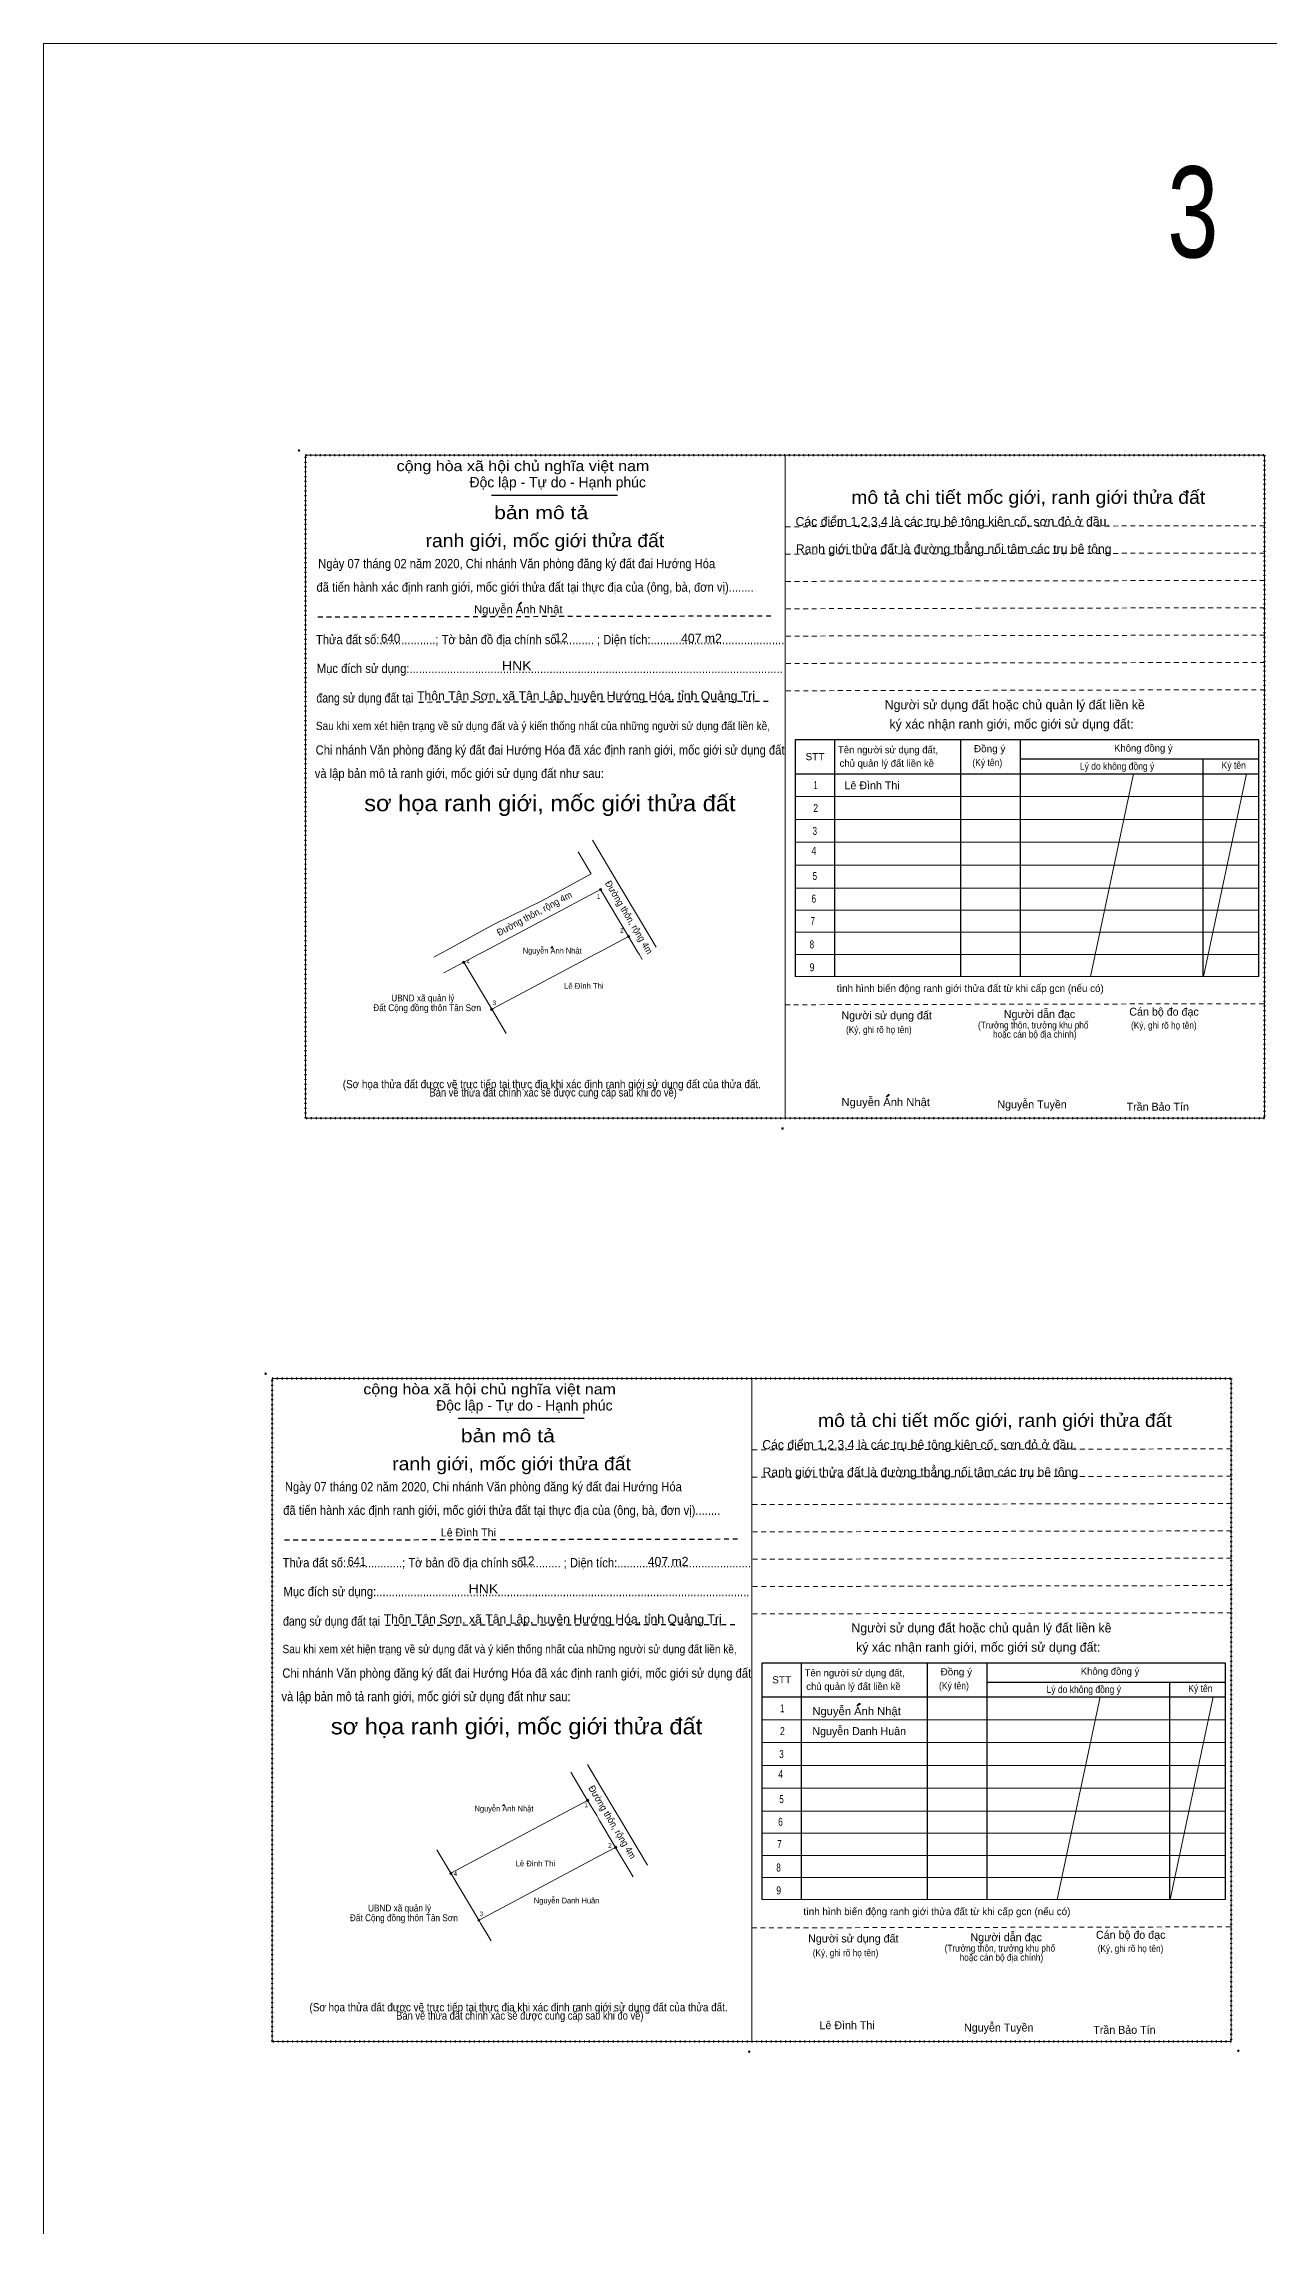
# Model space of a CAD drawing. Header units: metres. Extents: x 546991 to 548960, y 1836850 to 1838398.
# Drawn here: x 548467.9 to 548736.5, y 1837512.4 to 1837991.2 of the extents above; entities that cross this region are included whole.
import ezdxf
from ezdxf.enums import TextEntityAlignment as Align

# ---------------------------------------------------------------- set-up
doc = ezdxf.new("R2010")
doc.units = ezdxf.units.M
doc.header["$LTSCALE"] = 0.7
doc.header["$PDMODE"] = 32
doc.header["$PDSIZE"] = 0.35
doc.linetypes.add('DOTTED', pattern=[1.5, 0.3, -1.2])
doc.linetypes.add('SHORT_DASHED', pattern=[2.7, 1.5, -1.2])
for name, color, linetype, lineweight in [('1', 7, 'SHORT_DASHED', 13), ('10', 7, 'Continuous', 13), ('13', 7, 'Continuous', 13), ('2', 7, 'Continuous', 13), ('55', 7, 'Continuous', 13), ('63', 7, 'Continuous', 13)]:
    doc.layers.add(name, color=color, linetype=linetype, lineweight=lineweight)
doc.layers.add('16', color=7, linetype='Continuous')

msp = doc.modelspace()

# ---------------------------------------------------------------- hatches: boundary and pattern name
at = {"layer": '10'}
for points in [[(548579.21, 1837792.71), (548579.46, 1837792.87), (548579.49, 1837792.9), (548579.51, 1837792.93), (548579.52, 1837792.96), (548579.5, 1837792.99), (548579.48, 1837793.01), (548579.43, 1837793), (548579.39, 1837792.97), (548579.38, 1837792.96), (548579.14, 1837792.71)], [(548568.63, 1837604.44), (548568.88, 1837604.6), (548568.91, 1837604.63), (548568.93, 1837604.66), (548568.94, 1837604.69), (548568.92, 1837604.72), (548568.9, 1837604.74), (548568.85, 1837604.73), (548568.81, 1837604.7), (548568.8, 1837604.69), (548568.56, 1837604.44)]]:
    msp.add_hatch(color=256, dxfattribs=at).paths.add_polyline_path(points)
at = {"layer": '2'}
for points in [[(548572.15, 1837868.02), (548572.58, 1837868.31), (548572.65, 1837868.36), (548572.69, 1837868.42), (548572.7, 1837868.47), (548572.67, 1837868.53), (548572.62, 1837868.57), (548572.53, 1837868.54), (548572.47, 1837868.48), (548572.44, 1837868.46), (548572.02, 1837868.02)], [(548590.29, 1837805.55, 1), (548589.79, 1837805.55, 1)], [(548596.43, 1837795.24, 1), (548595.93, 1837795.24, 1)], [(548560.28, 1837789.58, 1), (548559.78, 1837789.58, 1)], [(548566.42, 1837779.27, 1), (548565.92, 1837779.27, 1)], [(548652.8, 1837760.05), (548653.23, 1837760.34), (548653.3, 1837760.39), (548653.34, 1837760.45), (548653.35, 1837760.5), (548653.32, 1837760.56), (548653.27, 1837760.6), (548653.18, 1837760.57), (548653.12, 1837760.51), (548653.09, 1837760.49), (548652.67, 1837760.05)], [(548646.4, 1837626.39), (548646.83, 1837626.68), (548646.9, 1837626.73), (548646.94, 1837626.79), (548646.95, 1837626.84), (548646.92, 1837626.9), (548646.87, 1837626.94), (548646.78, 1837626.91), (548646.72, 1837626.85), (548646.69, 1837626.83), (548646.27, 1837626.39)], [(548587.45, 1837605.65, 1), (548586.95, 1837605.65, 1)], [(548593.59, 1837595.34, 1), (548593.09, 1837595.34, 1)], [(548557.44, 1837589.68, 1), (548556.94, 1837589.68, 1)], [(548563.58, 1837579.37, 1), (548563.08, 1837579.37, 1)]]:
    msp.add_hatch(color=256, dxfattribs=at).paths.add_polyline_path(points)

# ---------------------------------------------------------------- linework, layer by layer
at = {"layer": '1'}
for p, q in [((548630.67, 1837885.16), (548735.86, 1837885.39)), ((548630.68, 1837879.16), (548735.87, 1837879.39)), ((548630.7, 1837873.16), (548735.89, 1837873.39)), ((548630.71, 1837867.16), (548735.9, 1837867.39)), ((548630.72, 1837861.16), (548735.91, 1837861.39)), ((548630.74, 1837855.16), (548735.93, 1837855.39)), ((548630.75, 1837849.16), (548735.94, 1837849.39)), ((548630.54, 1837780.26), (548735.73, 1837780.49)), ((548623.36, 1837682.58), (548728.55, 1837682.81)), ((548623.37, 1837676.58), (548728.56, 1837676.81)), ((548623.39, 1837670.58), (548728.58, 1837670.81)), ((548623.4, 1837664.58), (548728.59, 1837664.81)), ((548623.41, 1837658.58), (548728.6, 1837658.81)), ((548623.43, 1837652.58), (548728.62, 1837652.81)), ((548623.44, 1837646.58), (548728.63, 1837646.81)), ((548623.23, 1837577.68), (548728.42, 1837577.91))]:
    msp.add_line(p, q, dxfattribs=at)
at = {"layer": '1', "lineweight": 25}
for p, q in [((548528.05, 1837865.39), (548627.6, 1837865.61)), ((548550.16, 1837846.69), (548627.52, 1837846.86)), ((548520.74, 1837662.81), (548620.29, 1837663.03)), ((548542.85, 1837644.11), (548620.21, 1837644.28))]:
    msp.add_line(p, q, dxfattribs=at)
at = {"layer": '1', "linetype": 'DOTTED', "lineweight": 53}
for points in [[(548525.31, 1837900.84), (548735.68, 1837900.84), (548735.68, 1837755.35), (548525.31, 1837755.35)], [(548518, 1837698.26), (548728.37, 1837698.26), (548728.37, 1837552.77), (548518, 1837552.77)]]:
    msp.add_lwpolyline(points, close=True, dxfattribs=at)
at = {"layer": '10'}
for p, q in [((548577.47, 1837803.21), (548584.1, 1837806.85)), ((548584.1, 1837806.85), (548587.99, 1837808.99)), ((548566.68, 1837797.96), (548577.47, 1837803.21)), ((548556.16, 1837792.18), (548566.68, 1837797.96)), ((548598.78, 1837798.7), (548602.24, 1837792.88)), ((548554.65, 1837791.35), (548555.65, 1837791.9)), ((548555.65, 1837791.9), (548556.16, 1837792.18)), ((548596.18, 1837795.24), (548598.17, 1837791.9)), ((548553.49, 1837790.72), (548554.1, 1837791.05)), ((548554.1, 1837791.05), (548554.65, 1837791.35)), ((548598.78, 1837790.87), (548599.17, 1837790.21)), ((548587.17, 1837613.53), (548589.8, 1837609.11)), ((548587.2, 1837605.65), (548589.19, 1837602.31)), ((548589.8, 1837609.11), (548593.85, 1837602.31)), ((548589.8, 1837601.28), (548593.34, 1837595.34)), ((548593.85, 1837602.31), (548594.18, 1837601.76)), ((548594.18, 1837601.76), (548600.31, 1837591.46))]:
    msp.add_line(p, q, dxfattribs=at)
for points in [[(548588.25, 1837816.39), (548593.93, 1837806.85), (548598.78, 1837798.7)], [(548598.17, 1837791.9), (548598.5, 1837791.35), (548598.78, 1837790.87)], [(548589.19, 1837602.31), (548589.52, 1837601.76), (548589.8, 1837601.28)]]:
    msp.add_lwpolyline(points, dxfattribs=at)
for points in [[(548579.21, 1837792.71), (548579.46, 1837792.87), (548579.49, 1837792.9), (548579.51, 1837792.93), (548579.52, 1837792.96), (548579.5, 1837792.99), (548579.48, 1837793.01), (548579.43, 1837793), (548579.39, 1837792.97), (548579.38, 1837792.96), (548579.14, 1837792.71)], [(548568.63, 1837604.44), (548568.88, 1837604.6), (548568.91, 1837604.63), (548568.93, 1837604.66), (548568.94, 1837604.69), (548568.92, 1837604.72), (548568.9, 1837604.74), (548568.85, 1837604.73), (548568.81, 1837604.7), (548568.8, 1837604.69), (548568.56, 1837604.44)]]:
    msp.add_lwpolyline(points, close=True, dxfattribs=at)
at = {"layer": '13'}
for p, q in [((548706.91, 1837830.96), (548697.48, 1837786.48)), ((548731.74, 1837830.96), (548722.31, 1837786.48)), ((548699.6, 1837628.38), (548690.17, 1837583.9)), ((548724.43, 1837628.38), (548715, 1837583.9))]:
    msp.add_line(p, q, dxfattribs=at)
at = {"layer": '2', "lineweight": 25}
for p, q in [((548566.08, 1837892.1), (548593.73, 1837892.1)), ((548641.32, 1837838.38), (548641.32, 1837786.47)), ((548669, 1837838.38), (548669, 1837786.47)), ((548682.09, 1837838.38), (548682.09, 1837786.47)), ((548632.71, 1837830.96), (548734.45, 1837830.96)), ((548682.09, 1837834.19), (548734.45, 1837834.19)), ((548722.16, 1837834.19), (548722.16, 1837786.47)), ((548558.77, 1837689.52), (548586.42, 1837689.52)), ((548634.01, 1837635.8), (548634.01, 1837583.89)), ((548661.69, 1837635.8), (548661.69, 1837583.89)), ((548674.78, 1837635.8), (548674.78, 1837583.89)), ((548674.78, 1837631.61), (548727.14, 1837631.61)), ((548714.85, 1837631.61), (548714.85, 1837583.89)), ((548625.4, 1837628.38), (548727.14, 1837628.38))]:
    msp.add_line(p, q, dxfattribs=at)
at = {"layer": '2'}
for p, q in [((548632.71, 1837825.94), (548734.45, 1837825.94)), ((548632.71, 1837820.92), (548734.45, 1837820.92)), ((548632.71, 1837815.91), (548734.45, 1837815.91)), ((548632.71, 1837810.89), (548734.45, 1837810.89)), ((548632.71, 1837805.87), (548734.45, 1837805.87)), ((548632.71, 1837801.02), (548734.45, 1837801.02)), ((548632.71, 1837796.17), (548734.45, 1837796.17)), ((548632.71, 1837791.32), (548734.45, 1837791.32)), ((548632.71, 1837786.47), (548734.45, 1837786.47)), ((548625.4, 1837623.36), (548727.14, 1837623.36)), ((548625.4, 1837618.34), (548727.14, 1837618.34)), ((548625.4, 1837613.33), (548727.14, 1837613.33)), ((548625.4, 1837608.31), (548727.14, 1837608.31)), ((548625.4, 1837603.29), (548727.14, 1837603.29)), ((548625.4, 1837598.44), (548727.14, 1837598.44)), ((548625.4, 1837593.59), (548727.14, 1837593.59)), ((548625.4, 1837588.74), (548727.14, 1837588.74)), ((548625.4, 1837583.89), (548727.14, 1837583.89))]:
    msp.add_line(p, q, dxfattribs=at)
for points in [[(548525.32, 1837755.35), (548525.31, 1837755.35), (548525.31, 1837900.83), (548630.5, 1837900.83), (548630.5, 1837900.83)], [(548630.5, 1837900.83), (548630.5, 1837755.35), (548525.32, 1837755.35)], [(548630.5, 1837900.83), (548735.69, 1837900.83), (548735.69, 1837755.35), (548735.69, 1837755.35)], [(548735.69, 1837755.35), (548630.5, 1837755.35), (548630.5, 1837900.83)], [(548630.5, 1837900.83), (548735.69, 1837900.83), (548735.69, 1837755.35)], [(548735.69, 1837755.35), (548630.5, 1837755.35), (548630.5, 1837900.83)], [(548518.01, 1837552.77), (548518, 1837552.77), (548518, 1837698.25), (548623.19, 1837698.25), (548623.19, 1837698.25)], [(548623.19, 1837698.25), (548623.19, 1837552.77), (548518.01, 1837552.77)], [(548623.19, 1837698.25), (548728.38, 1837698.25), (548728.38, 1837552.77), (548728.38, 1837552.77)], [(548728.38, 1837552.77), (548623.19, 1837552.77), (548623.19, 1837698.25)], [(548623.19, 1837698.25), (548728.38, 1837698.25), (548728.38, 1837552.77)], [(548728.38, 1837552.77), (548623.19, 1837552.77), (548623.19, 1837698.25)]]:
    msp.add_lwpolyline(points, dxfattribs=at)
for points in [[(548572.15, 1837868.02), (548572.58, 1837868.31), (548572.65, 1837868.36), (548572.69, 1837868.42), (548572.7, 1837868.47), (548572.67, 1837868.53), (548572.62, 1837868.57), (548572.53, 1837868.54), (548572.47, 1837868.48), (548572.44, 1837868.46), (548572.02, 1837868.02)], [(548652.8, 1837760.05), (548653.23, 1837760.34), (548653.3, 1837760.39), (548653.34, 1837760.45), (548653.35, 1837760.5), (548653.32, 1837760.56), (548653.27, 1837760.6), (548653.18, 1837760.57), (548653.12, 1837760.51), (548653.09, 1837760.49), (548652.67, 1837760.05)], [(548646.4, 1837626.39), (548646.83, 1837626.68), (548646.9, 1837626.73), (548646.94, 1837626.79), (548646.95, 1837626.84), (548646.92, 1837626.9), (548646.87, 1837626.94), (548646.78, 1837626.91), (548646.72, 1837626.85), (548646.69, 1837626.83), (548646.27, 1837626.39)]]:
    msp.add_lwpolyline(points, close=True, dxfattribs=at)
at = {"layer": '2', "lineweight": 25}
for points in [[(548734.45, 1837786.47), (548734.45, 1837838.38), (548632.71, 1837838.38), (548632.71, 1837786.47)], [(548727.14, 1837583.89), (548727.14, 1837635.8), (548625.4, 1837635.8), (548625.4, 1837583.89)]]:
    msp.add_lwpolyline(points, dxfattribs=at)
at = {"layer": '2'}
for centre in [(548590.04, 1837805.55), (548596.18, 1837795.24), (548560.03, 1837789.58), (548566.17, 1837779.27), (548587.2, 1837605.65), (548593.34, 1837595.34), (548557.19, 1837589.68), (548563.33, 1837579.37)]:
    msp.add_circle(centre, 0.25, dxfattribs=at)
for p in [(548523.88, 1837901.88), (548629.94, 1837753.1), (548516.57, 1837699.3), (548622.63, 1837550.52), (548729.94, 1837550.7)]:
    msp.add_point(p, dxfattribs=at)
at = {"layer": '55'}
for p, q in [((548585.13, 1837813.8), (548587.99, 1837808.99)), ((548590.04, 1837805.55), (548564.39, 1837791.9)), ((548590.04, 1837805.55), (548596.18, 1837795.24)), ((548596.18, 1837795.24), (548589.9, 1837791.9)), ((548560.03, 1837789.58), (548555.63, 1837787.24)), ((548583.53, 1837611.82), (548587.2, 1837605.65)), ((548587.2, 1837605.65), (548580.92, 1837602.31)), ((548589.8, 1837593.46), (548568.46, 1837582.1)), ((548593.34, 1837595.34), (548589.8, 1837593.46)), ((548593.34, 1837595.34), (548597.18, 1837588.9)), ((548568.46, 1837582.1), (548563.62, 1837579.52)), ((548563.62, 1837579.52), (548563.33, 1837579.37)), ((548563.71, 1837578.73), (548566.05, 1837574.81))]:
    msp.add_line(p, q, dxfattribs=at)
for points in [[(548564.39, 1837791.9), (548563.36, 1837791.35), (548560.03, 1837789.58)], [(548589.9, 1837791.9), (548588.87, 1837791.35), (548566.17, 1837779.27)], [(548560.03, 1837789.58), (548566.17, 1837779.27), (548569.36, 1837773.92)], [(548580.92, 1837602.31), (548579.89, 1837601.76), (548557.19, 1837589.68)], [(548554.12, 1837594.84), (548557.19, 1837589.68), (548563.33, 1837579.37)], [(548563.33, 1837579.37), (548563.62, 1837578.88), (548563.71, 1837578.73)]]:
    msp.add_lwpolyline(points, dxfattribs=at)
at = {"layer": '63'}
msp.add_lwpolyline([(548467.88, 1837991.17), (548960.17, 1837991.17), (548960.17, 1836850.29), (548467.88, 1836850.29)], close=True, dxfattribs=at)

# ---------------------------------------------------------------- texts
at = {"layer": '1'}
for s, width, p in [('(Sơ họa thửa đất được vẽ trực tiếp tại thực địa khi xác định ranh giới sử dụng đất của thửa đất.', 0.9, (548579.355, 1837761.95)), (' Bản vẽ thửa đất chính xác sẽ được cung cấp sau khi đo vẽ)', 0.85, (548579.35, 1837760.12)), ('(Sơ họa thửa đất được vẽ trực tiếp tại thực địa khi xác định ranh giới sử dụng đất của thửa đất.', 0.9, (548572.045, 1837559.37)), (' Bản vẽ thửa đất chính xác sẽ được cung cấp sau khi đo vẽ)', 0.85, (548572.04, 1837557.54))]:
    msp.add_text(s, height=1.8, dxfattribs=dict(at, width=width)).set_placement(p, align=Align.CENTER)
at = {"layer": '10', "width": 0.9}
for s, height, p in [('Nguyễn Anh Nhật', 1.25, (548572.97, 1837791.5)), ('UBND xã quản lý', 1.5, (548544.13, 1837780.99)), ('Đất Cộng đồng thôn Tân Sơn', 1.5, (548540.16, 1837778.86)), ('Nguyễn Anh Nhật', 1.25, (548562.39, 1837603.23)), ('UBND xã quản lý', 1.5, (548539.03, 1837581.28)), ('Nguyễn Danh Huân', 1.25, (548575.4, 1837583.05)), ('Đất Cộng đồng thôn Tân Sơn', 1.5, (548535.06, 1837579.15))]:
    msp.add_text(s, height=height, dxfattribs=at).set_placement(p)
at = {"layer": '10'}
for p in [(548582.05, 1837783.76), (548571.41, 1837591.2)]:
    msp.add_text('Lê Đình Thi', height=1.25, dxfattribs=at).set_placement(p)
at = {"layer": '16'}
for s, height, width, p in [('Ngày 07 tháng 02 năm 2020, Chi nhánh Văn phòng đăng ký đất đai Hướng Hóa', 2.04, 0.9, (548528.11, 1837876.05)), (' đã tiến hành xác định ranh giới, mốc giới thửa đất tại thực địa của (ông, bà, đơn vị)........', 2.04, 0.9, (548527.05, 1837870.89)), ('Thửa đất số:..................; Tờ bản đồ địa chính số:........... ; Diện tích:...........................................', 2.04, 0.9, (548527.6, 1837859.38)), ('Mục đích sử dụng:........................................................................................................................', 2.04, 0.9, (548527.79, 1837853.05)), ('đang sử dụng đất tại', 2.04, 0.85, (548527.69, 1837846.57)), ('Sau khi xem xét hiện trạng về sử dụng đất và ý kiến thống nhất của những người sử dụng đất liền kề,', 1.836, 0.9, (548527.59, 1837840.54)), ('Chi nhánh Văn phòng đăng ký đất đai Hướng Hóa đã xác định ranh giới, mốc giới sử dụng đất', 2.04, 0.9, (548527.54, 1837835.15)), (' và lập bản mô tả ranh giới, mốc giới sử dụng đất như sau:', 2.04, 0.9, (548526.66, 1837830.01)), ('Ngày 07 tháng 02 năm 2020, Chi nhánh Văn phòng đăng ký đất đai Hướng Hóa', 2.04, 0.9, (548520.8, 1837673.47)), (' đã tiến hành xác định ranh giới, mốc giới thửa đất tại thực địa của (ông, bà, đơn vị)........', 2.04, 0.9, (548519.74, 1837668.31)), ('Thửa đất số:..................; Tờ bản đồ địa chính số:........... ; Diện tích:...........................................', 2.04, 0.9, (548520.29, 1837656.8)), ('Mục đích sử dụng:........................................................................................................................', 2.04, 0.9, (548520.48, 1837650.47)), ('đang sử dụng đất tại', 2.04, 0.85, (548520.38, 1837643.99)), ('Sau khi xem xét hiện trạng về sử dụng đất và ý kiến thống nhất của những người sử dụng đất liền kề,', 1.836, 0.9, (548520.28, 1837637.96)), ('Chi nhánh Văn phòng đăng ký đất đai Hướng Hóa đã xác định ranh giới, mốc giới sử dụng đất', 2.04, 0.9, (548520.23, 1837632.57)), (' và lập bản mô tả ranh giới, mốc giới sử dụng đất như sau:', 2.04, 0.9, (548519.35, 1837627.43))]:
    msp.add_text(s, height=height, dxfattribs=dict(at, width=width)).set_placement(p)
at = {"layer": '2'}
for s, height, width, p in [('cộng hòa xã hội chủ nghĩa việt nam', 2.282, 1.15, (548545.31, 1837897.36)), ('Nguyễn Anh Nhật', 1.75, 1.05, (548562.29, 1837866.16)), ('640', 2, 0.95, (548541.87, 1837859.68)), ('12', 2, 0.95, (548580.01, 1837859.8)), ('HNK', 2, 1.15, (548568.4, 1837853.68)), ('STT', 1.555, 1.05, (548635.01, 1837833.93)), ('Đồng ý', 1.555, 1.05, (548671.92, 1837835.68)), ('(Ký tên)', 1.555, 0.9, (548671.58, 1837832.63)), ('Lý do không đồng ý', 1.555, 0.9, (548695.16, 1837831.83)), ('Ký tên', 1.555, 0.9, (548726.26, 1837832.04)), ('(Ký, ghi rõ họ tên)', 1.505, 0.9, (548643.88, 1837774.04)), ('(Ký, ghi rõ họ tên)', 1.505, 0.9, (548706.39, 1837775)), ('Nguyễn Anh Nhật', 1.75, 1.05, (548642.89, 1837758.03)), ('cộng hòa xã hội chủ nghĩa việt nam', 2.282, 1.15, (548538, 1837694.78)), ('641', 2, 0.9, (548534.56, 1837657.1)), ('12', 2, 0.95, (548572.7, 1837657.22)), ('HNK', 2, 1.15, (548561.09, 1837651.1)), ('Đồng ý', 1.555, 1.05, (548664.61, 1837633.1)), ('STT', 1.555, 1.05, (548627.7, 1837631.35)), ('(Ký tên)', 1.555, 0.9, (548664.27, 1837630.05)), ('Lý do không đồng ý', 1.555, 0.9, (548687.85, 1837629.25)), ('Ký tên', 1.555, 0.9, (548718.95, 1837629.46)), ('Nguyễn Anh Nhật', 1.75, 1.05, (548636.49, 1837624.37)), ('(Ký, ghi rõ họ tên)', 1.505, 0.9, (548636.57, 1837571.46)), ('(Ký, ghi rõ họ tên)', 1.505, 0.9, (548699.08, 1837572.42))]:
    msp.add_text(s, height=height, dxfattribs=dict(at, width=width)).set_placement(p)
for s, height, p in [('Độc lập - Tự do - Hạnh phúc', 2.282, (548561.29, 1837893.79)), ('Các điểm 1,2,3,4 là các trụ bê tông kiên cố, sơn đỏ ở đầu.', 2, (548632.81, 1837885.3)), ('Ranh giới thửa đất là đường thẳng nối tâm các trụ bê tông', 2, (548632.87, 1837879.29)), ('407 m2', 2, (548607.7, 1837859.68)), ('Thôn Tân Sơn, xã Tân Lập, huyện Hướng Hóa, tỉnh Quảng Trị', 2, (548549.78, 1837847.05)), ('Người sử dụng đất hoặc chủ quản lý đất liền kề ', 2.02, (548652.36, 1837845.09)), ('ký xác nhận ranh giới, mốc giới sử dụng đất:', 2.02, (548653.41, 1837840.86)), ('Tên người sử dụng đất,', 1.555, (548642.11, 1837835.44)), ('Không đồng ý', 1.555, (548702.68, 1837835.81)), ('chủ quản lý đất liền kề', 1.555, (548642.47, 1837832.48)), ('Lê Đình Thi', 1.75, (548643.54, 1837827.53)), ('tình hình biến động ranh giới thửa đất từ khi cấp gcn (nếu có)', 1.605, (548641.83, 1837783.06)), ('Người sử dụng đất', 1.756, (548642.87, 1837777.06)), ('Người dẫn đạc', 1.76, (548678.48, 1837777.34)), ('Cán bộ đo đạc', 1.752, (548706.01, 1837777.86)), ('Nguyễn Tuyền', 1.75, (548677.07, 1837757.52)), ('Trần Bảo Tín', 1.75, (548705.42, 1837757.01)), ('Độc lập - Tự do - Hạnh phúc', 2.282, (548553.98, 1837691.21)), ('Các điểm 1,2,3,4 là các trụ bê tông kiên cố, sơn đỏ ở đầu.', 2, (548625.5, 1837682.72)), ('Ranh giới thửa đất là đường thẳng nối tâm các trụ bê tông', 2, (548625.56, 1837676.71)), ('Lê Đình Thi', 1.75, (548554.98, 1837663.58)), ('407 m2', 2, (548600.39, 1837657.1)), ('Thôn Tân Sơn, xã Tân Lập, huyện Hướng Hóa, tỉnh Quảng Trị', 2, (548542.47, 1837644.47)), ('Người sử dụng đất hoặc chủ quản lý đất liền kề ', 2.02, (548645.05, 1837642.51)), ('ký xác nhận ranh giới, mốc giới sử dụng đất:', 2.02, (548646.1, 1837638.28)), ('Tên người sử dụng đất,', 1.555, (548634.8, 1837632.86)), ('Không đồng ý', 1.555, (548695.37, 1837633.23)), ('chủ quản lý đất liền kề', 1.555, (548635.16, 1837629.9)), ('Nguyễn Danh Huân', 1.75, (548636.49, 1837619.98)), ('tình hình biến động ranh giới thửa đất từ khi cấp gcn (nếu có)', 1.605, (548634.52, 1837580.48)), ('Người sử dụng đất', 1.756, (548635.56, 1837574.48)), ('Người dẫn đạc', 1.76, (548671.17, 1837574.76)), ('Cán bộ đo đạc', 1.752, (548698.7, 1837575.28)), ('Lê Đình Thi', 1.75, (548638.06, 1837555.45)), ('Nguyễn Tuyền', 1.75, (548669.76, 1837554.94)), ('Trần Bảo Tín', 1.75, (548698.11, 1837554.43))]:
    msp.add_text(s, height=height, dxfattribs=at).set_placement(p)
for s, height, width, p in [('mô tả chi tiết mốc giới, ranh giới thửa đất', 2.889, 1.1, (548683.845, 1837890.18)), ('bản mô tả', 2.89, 1.2, (548577.005, 1837886.82)), ('ranh giới, mốc giới thửa đất', 2.89, 1.1, (548577.82, 1837880.68)), ('sơ họa ranh giới, mốc giới thửa đất', 3.527, 1.1, (548578.92, 1837822.73)), ('1', 1.756, 0.7, (548637.215, 1837827.58)), ('2', 1.756, 0.8, (548637.225, 1837822.57)), ('3', 1.756, 0.75, (548637.025, 1837817.53)), ('4', 1.756, 0.8, (548636.83, 1837813.15)), ('5', 1.756, 0.75, (548637.035, 1837807.64)), ('1', 1, 0.85, (548589.625, 1837803.5)), ('6', 1.756, 0.8, (548636.805, 1837802.67)), ('2', 1, 0.9, (548594.695, 1837796.08)), ('7', 1.76, 0.75, (548636.57, 1837797.76)), ('8', 1.76, 0.75, (548636.38, 1837792.63)), ('4', 1, 0.9, (548560.99, 1837789.17)), ('9', 1.76, 0.8, (548636.415, 1837787.61)), ('3', 1, 0.9, (548566.72, 1837780.19)), ('(Trưởng thôn, trưởng khu phố', 1.505, 0.9, (548684.93, 1837775.05)), ('hoặc cán bộ địa chính)', 1.505, 0.9, (548685.265, 1837773.04)), ('bản mô tả', 2.89, 1.2, (548569.695, 1837684.24)), ('mô tả chi tiết mốc giới, ranh giới thửa đất', 2.889, 1.1, (548676.535, 1837687.6)), ('ranh giới, mốc giới thửa đất', 2.89, 1.1, (548570.51, 1837678.1)), ('sơ họa ranh giới, mốc giới thửa đất', 3.527, 1.1, (548571.61, 1837620.15)), ('1', 1.756, 0.7, (548629.905, 1837625)), ('2', 1.756, 0.8, (548629.915, 1837619.99)), ('3', 1.756, 0.75, (548629.715, 1837614.95)), ('4', 1.756, 0.8, (548629.52, 1837610.57)), ('1', 1, 0.85, (548586.865, 1837604.16)), ('5', 1.756, 0.75, (548629.725, 1837605.06)), ('6', 1.756, 0.8, (548629.495, 1837600.09)), ('2', 1, 0.9, (548592.085, 1837595.3)), ('7', 1.76, 0.75, (548629.26, 1837595.18)), ('8', 1.76, 0.75, (548629.07, 1837590.05)), ('4', 1, 0.9, (548558.19, 1837589.08)), ('9', 1.76, 0.8, (548629.105, 1837585.03)), ('3', 1, 0.9, (548563.88, 1837580.26)), ('(Trưởng thôn, trưởng khu phố', 1.505, 0.9, (548677.62, 1837572.47)), ('hoặc cán bộ địa chính)', 1.505, 0.9, (548677.955, 1837570.46))]:
    msp.add_text(s, height=height, dxfattribs=dict(at, width=width)).set_placement(p, align=Align.CENTER)
at = {"layer": '2', "width": 0.95}
for rotation, p in [(300.775, (548595.6317, 1837799.0638)), (28.02, (548575.8727, 1837799.6169)), (300.775, (548591.9617, 1837600.5138))]:
    msp.add_text('Đường thôn, rộng 4m', height=1.5, rotation=rotation, dxfattribs=at).set_placement(p, align=Align.CENTER)
at = {"layer": '63', "width": 0.75}
msp.add_text('3', height=20, dxfattribs=at).set_placement((548719.955, 1837944.24), align=Align.CENTER)

doc.saveas('drawing.dxf')
